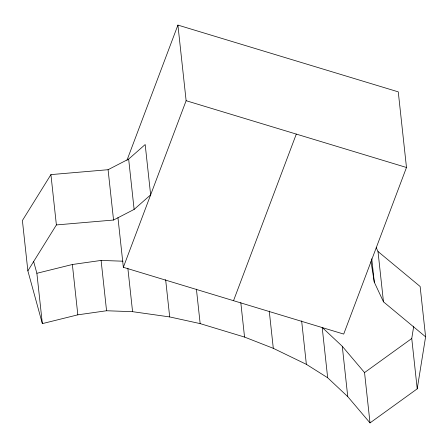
<?xml version="1.0" encoding="UTF-8"?>
<svg xmlns="http://www.w3.org/2000/svg" width="448" height="448" viewBox="0 0 448 448"><rect width="100%" height="100%" fill="white"/><g stroke="black" fill="none" stroke-linecap="round" stroke-linejoin="round"><path stroke-width="0.67" d="M27.866 270.85L56.386 224.935L113.551 220.035L134.12 209.412L150.646 194.863L145.18 144.536L128.654 159.085L108.08 169.708L50.921 174.608L22.4 220.522L27.866 270.85L42.347 323.618L77.829 314.832L106.562 310.755L132.574 311.674L169.691 316.926L200.161 323.618L244.546 337.07L273.302 348.326L306.359 364.336L327.662 377.754L347.749 396.626L370.014 422.912L417.217 388.836L411.751 338.509L413.734 326.189M417.217 388.836L425.6 336.823L420.134 286.49L378 251.502L376.225 247.699M126.952 160.328L177.912 25.088L398.266 91.862L406.482 167.479L343.706 334.085L123.346 267.305L117.953 217.666M123.346 267.305L186.127 100.705L177.912 25.088M233.526 300.698L296.302 134.092M370.014 422.912L364.549 372.585L411.751 338.509M42.347 323.618L36.876 273.291L72.363 264.505L101.097 260.428L122.998 261.201M186.127 100.705L406.482 167.479M371 261.643L374.298 282.195L383.471 301.829L425.6 336.823M364.549 372.585L342.283 346.298L322.196 327.426L327.662 377.754M33.578 261.268L36.876 273.291M378 251.502L383.471 301.829M371.75 258.754L374.298 282.195M342.283 346.298L347.749 396.626M301.644 320.902L306.359 364.336M269.259 311.097L273.302 348.326M240.806 302.596L244.546 337.07M196.414 289.145L200.161 323.618M165.642 279.698L169.691 316.926M128.654 159.085L134.12 209.412M127.854 268.24L132.574 311.674M108.08 169.708L113.551 220.035M101.097 260.428L106.562 310.755M72.363 264.505L77.829 314.832M50.921 174.608L56.386 224.935"/></g></svg>
